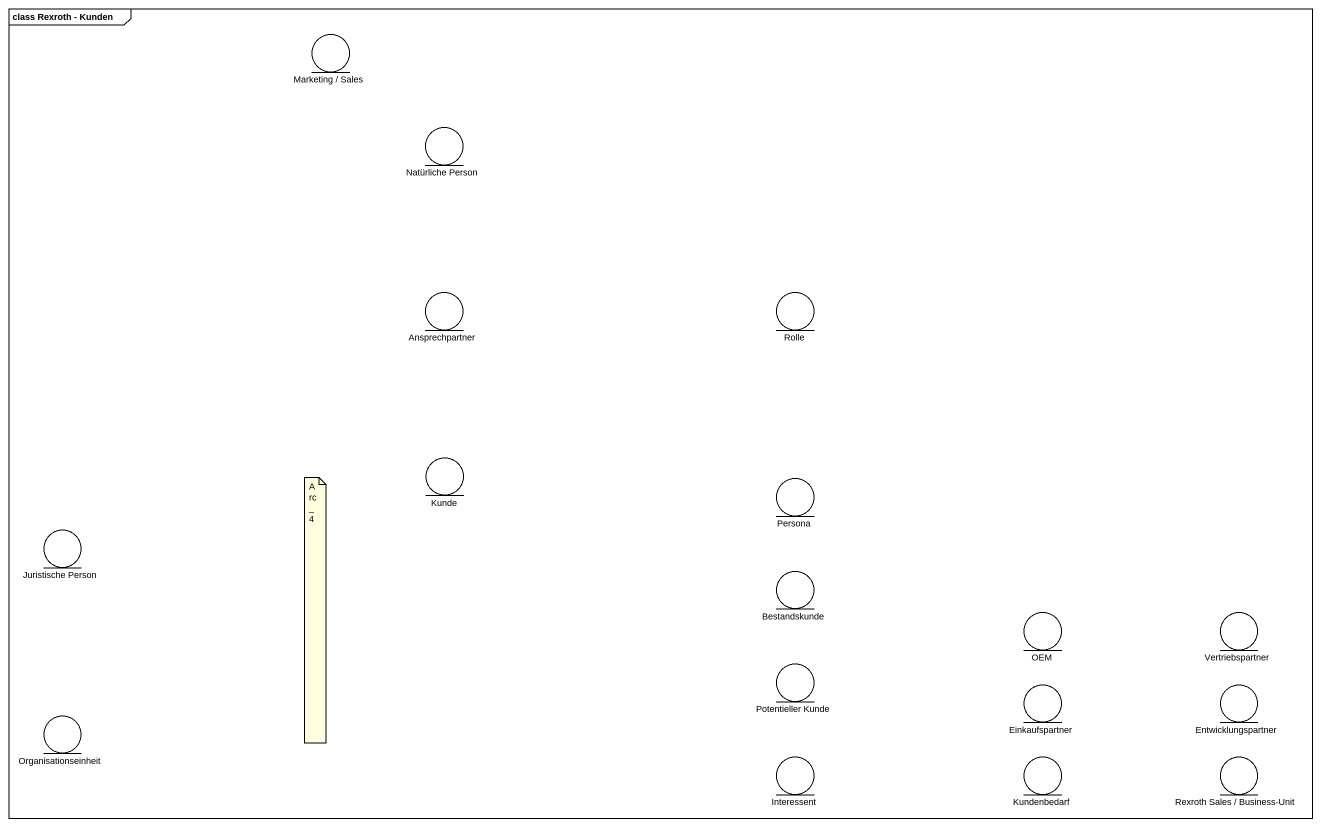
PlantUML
@startuml
mainframe class Rexroth - Kunden
entity "Marketing / Sales" as Marketing_Sales
entity "Natürliche Person" as Natürliche_Person
entity Ansprechpartner
entity Rolle
entity Kunde
entity Persona
entity "Juristische Person" as Juristische_Person
entity Bestandskunde
entity OEM
entity Vertriebspartner
entity "Potentieller Kunde" as Potentieller_Kunde
entity Einkaufspartner
entity Entwicklungspartner
entity Organisationseinheit
entity Interessent
entity Kundenbedarf
entity "Rexroth Sales / Business-Unit" as Rexroth_Sales_Business_Unit
note as N1
  Arc_4
end note
@enduml
